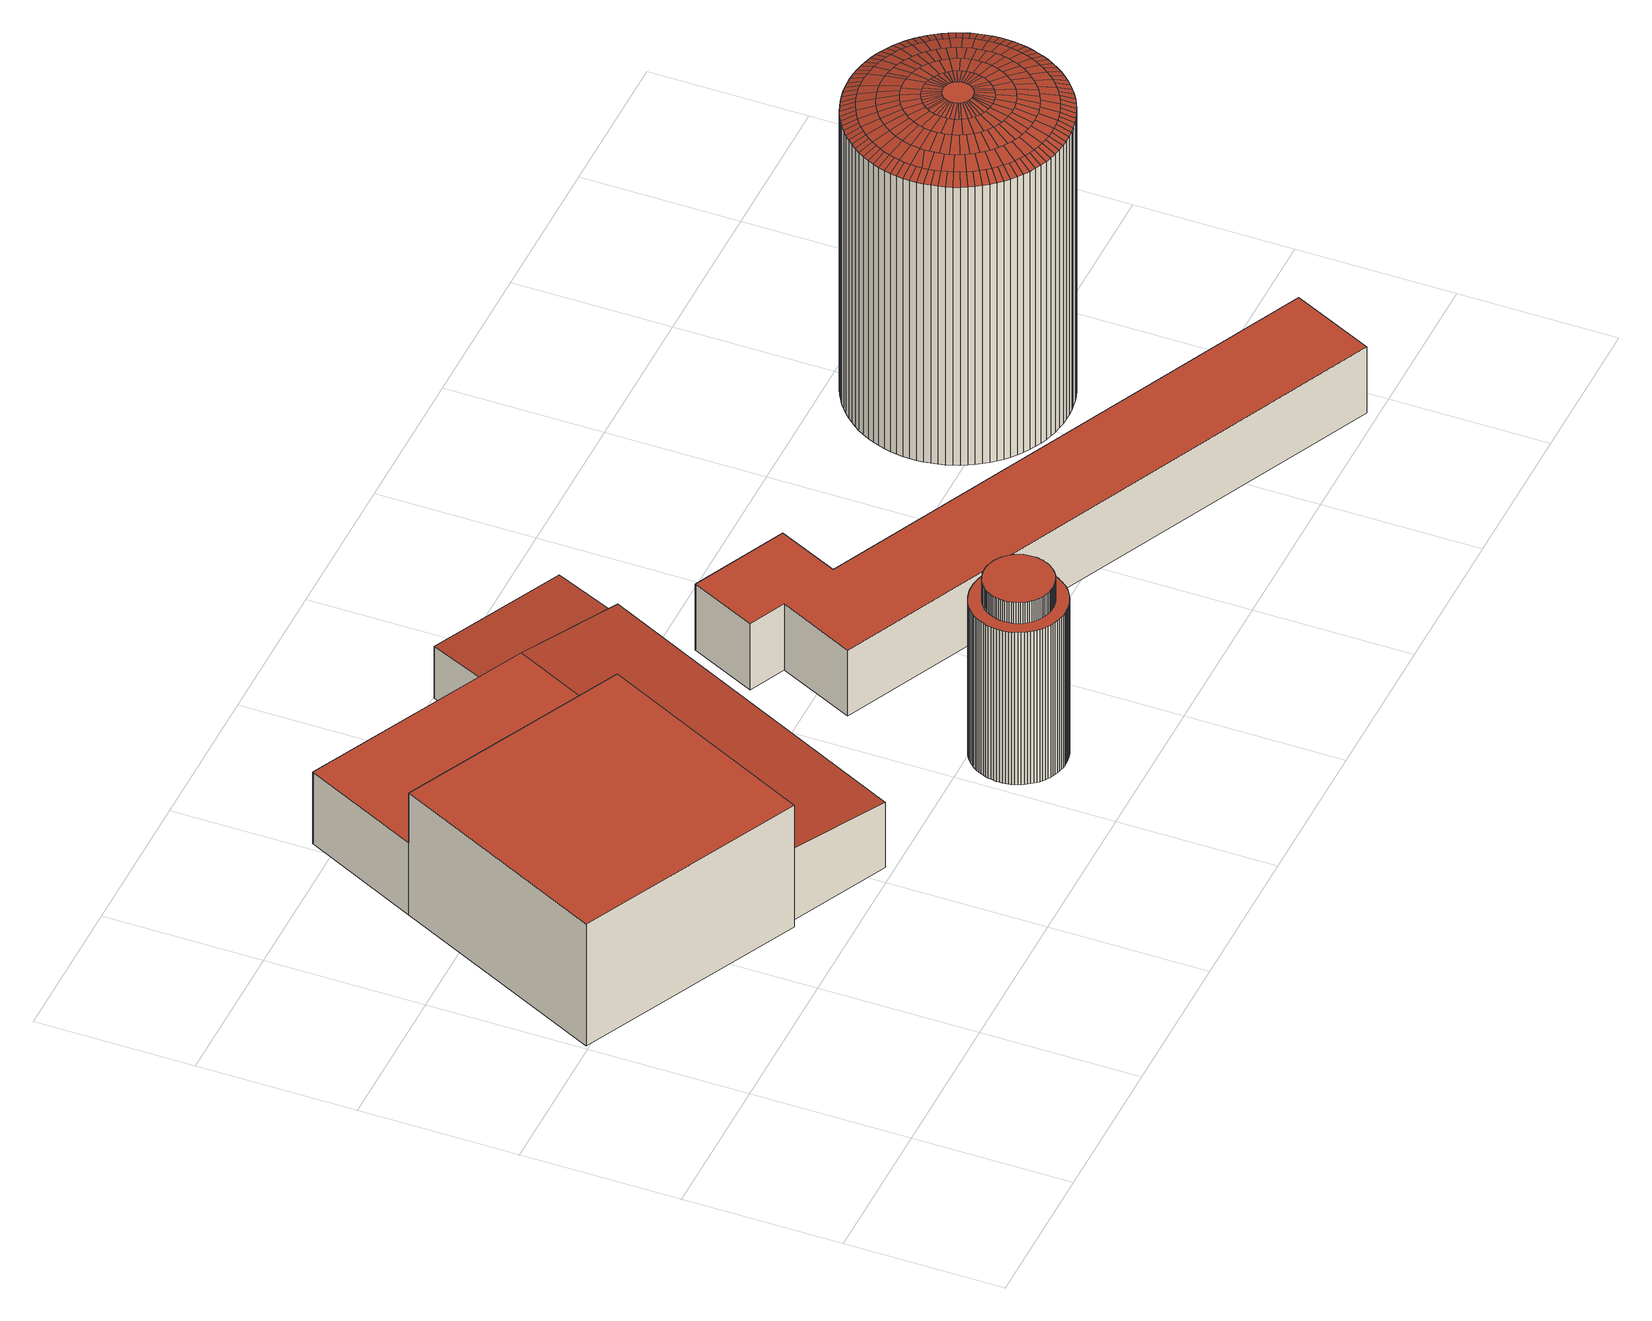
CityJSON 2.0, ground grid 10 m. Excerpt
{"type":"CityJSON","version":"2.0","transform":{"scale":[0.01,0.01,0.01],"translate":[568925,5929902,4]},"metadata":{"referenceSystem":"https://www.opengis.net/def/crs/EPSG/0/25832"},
"CityObjects":{
"building1":{"type":"Building","attributes":{"Grundfläche 2D":"540.139795","Grundhöhe NN":"4.853"},"geometry":[{"type":"Solid","lod":"3","boundaries":[[[[0,1,2,3]],[[4,5,6,7]],[[5,8,9,10,6]],[[0,4,11,12,1]],[[2,1,12,13]],[[5,3,2,13,14,8]],[[3,5,4,0]],[[7,6,15,16]],[[4,7,16,11]],[[9,8,14,17]],[[10,9,17,18]],[[6,10,18,15]],[[14,13,12,11,16,15,18,17]]]],"semantics":{"surfaces":[{"type":"RoofSurface"},{"type":"WallSurface"},{"type":"GroundSurface"}],"values":[[0,0,0,1,1,1,1,1,1,1,1,1,2]]}}]},
"building2":{"type":"Building","attributes":{"Grundfläche 2D":"26.500705","Grundhöhe NN":"4.878"},"geometry":[{"type":"Solid","lod":"3","boundaries":[[[[19,20,21,22,23,24,25,26,27,28,29,30,31,32,33,34,35,36,37,38,39,40,41,42,43,44,45,46,47,48,49,50,51,52,53,54,55,56,57,58,59,60,61,62,63,64,65,66,67,68,69,70,71,72,73,74,75,76,77,78,79,80,81,82,83,84,85,86,87,88,89,90,91,92,93,94,95,96,97,98,99,100,101,102,103,104,105,106,107,108,109,110,111,112,113,114,115,116,117,118]],[[119,120,121,122,123,124,125,126,127,128,129,130,131,132,133,134,135,136,137,138,139,140,141,142,143,144,145,146,147,148,149,150,151,152,153,154,155,156,157,158,159,160,161,162,163,164,165,166,167,168,169,170,171,172,173,174,175,176,177,178,179,180,181,182,183,184,185,186,187,188,189,190,191,192,193,194,195,196,197,198,199,200,201,202,203,204,205,206,207,208,209,210,211,212,213,214,215,216,217,218],[219,220,221,222,223,224,225,226,227,228,229,230,231,232,233,234,235,236,237,238,239,240,241,242,243,244,245,246,247,248,249,250,251,252,253,254,255,256,257,258,259,260,261,262,263,264,265,266,267,268,269,270,271,272,273,274,275,276,277,278,279,280,281,282,283,284,285,286,287,288,289,290,291,292,293,294,295,296,297,298,299,300,301,302,303,304,305,306,307,308,309,310,311,312,313,314,315,316,317,318,319]],[[312,311,24,23]],[[311,310,25,24]],[[310,309,26,25]],[[309,308,27,26]],[[219,319,116,115]],[[319,318,117,116]],[[318,317,118,117]],[[317,316,19,118]],[[316,315,20,19]],[[315,314,21,20]],[[314,313,22,21]],[[313,312,23,22]],[[308,307,28,27]],[[307,306,29,28]],[[30,29,306,305]],[[305,304,31,30]],[[304,303,32,31]],[[303,302,33,32]],[[34,33,302,301]],[[301,300,35,34]],[[300,299,36,35]],[[299,298,37,36]],[[298,297,38,37]],[[297,296,39,38]],[[296,295,40,39]],[[295,294,41,40]],[[294,293,42,41]],[[293,292,43,42]],[[292,291,44,43]],[[45,44,291,290]],[[290,289,46,45]],[[46,289,288]],[[47,46,288,287]],[[287,286,48,47]],[[286,285,49,48]],[[285,284,50,49]],[[284,283,51,50]],[[283,282,52,51]],[[282,281,53,52]],[[281,280,54,53]],[[280,279,55,54]],[[279,278,56,55]],[[278,277,57,56]],[[277,276,58,57]],[[276,275,59,58]],[[275,274,60,59]],[[274,273,61,60]],[[273,272,62,61]],[[272,271,63,62]],[[271,270,64,63]],[[65,64,270,269]],[[66,65,269,268]],[[268,267,67,66]],[[267,266,68,67]],[[266,265,69,68]],[[265,264,70,69]],[[264,263,71,70]],[[72,71,263,262]],[[262,261,73,72]],[[74,73,261,260]],[[75,74,260,259]],[[259,258,76,75]],[[77,76,258,257]],[[257,256,78,77]],[[256,255,79,78]],[[255,254,80,79]],[[254,253,81,80]],[[253,252,82,81]],[[252,251,83,82]],[[251,250,84,83]],[[250,249,85,84]],[[249,248,86,85]],[[248,247,87,86]],[[247,246,88,87]],[[246,245,89,88]],[[245,244,90,89]],[[244,243,91,90]],[[243,242,92,91]],[[242,241,93,92]],[[241,240,94,93]],[[240,239,95,94]],[[239,238,96,95]],[[238,237,97,96]],[[237,236,98,97]],[[236,235,99,98]],[[235,234,100,99]],[[234,233,101,100]],[[233,232,102,101]],[[232,231,103,102]],[[231,230,104,103]],[[230,229,105,104]],[[229,228,106,105]],[[228,227,107,106]],[[227,226,108,107]],[[226,225,109,108]],[[225,224,110,109]],[[224,223,111,110]],[[223,222,112,111]],[[222,221,113,112]],[[221,220,114,113]],[[115,114,220,219]],[[320,321,125,124]],[[321,322,126,125]],[[322,323,127,126]],[[323,324,128,127]],[[325,320,124,123]],[[326,327,217,216]],[[327,328,218,217]],[[328,329,119,218]],[[329,330,120,119]],[[330,331,121,120]],[[331,332,122,121]],[[332,325,123,122]],[[324,333,129,128]],[[333,334,130,129]],[[334,335,131,130]],[[335,336,132,131]],[[336,337,133,132]],[[337,338,134,133]],[[338,339,135,134]],[[339,340,136,135]],[[340,341,137,136]],[[341,342,138,137]],[[342,343,139,138]],[[343,344,140,139]],[[344,345,141,140]],[[345,346,142,141]],[[346,347,143,142]],[[347,348,144,143]],[[348,349,145,144]],[[349,350,146,145]],[[350,351,147,146]],[[351,352,148,147]],[[352,353,149,148]],[[353,354,150,149]],[[354,355,151,150]],[[355,356,152,151]],[[356,357,153,152]],[[357,358,154,153]],[[358,359,155,154]],[[359,360,156,155]],[[360,361,157,156]],[[361,362,158,157]],[[362,363,159,158]],[[363,364,160,159]],[[364,365,161,160]],[[365,366,162,161]],[[366,367,163,162]],[[367,368,164,163]],[[368,369,165,164]],[[369,370,166,165]],[[370,371,167,166]],[[371,372,168,167]],[[372,373,169,168]],[[373,374,170,169]],[[374,375,171,170]],[[375,376,172,171]],[[376,377,173,172]],[[377,378,174,173]],[[378,379,175,174]],[[379,380,176,175]],[[380,381,177,176]],[[381,382,178,177]],[[382,383,179,178]],[[383,384,180,179]],[[384,385,181,180]],[[385,386,182,181]],[[386,387,183,182]],[[387,388,184,183]],[[388,389,185,184]],[[389,390,186,185]],[[390,391,187,186]],[[391,392,188,187]],[[392,393,189,188]],[[393,394,190,189]],[[394,395,191,190]],[[395,396,192,191]],[[396,397,193,192]],[[397,398,194,193]],[[398,399,195,194]],[[399,400,196,195]],[[400,401,197,196]],[[401,402,198,197]],[[402,403,199,198]],[[403,404,200,199]],[[404,405,201,200]],[[405,406,202,201]],[[406,407,203,202]],[[407,408,204,203]],[[408,409,205,204]],[[409,410,206,205]],[[410,411,207,206]],[[411,412,208,207]],[[412,413,209,208]],[[413,414,210,209]],[[414,415,211,210]],[[415,416,212,211]],[[416,417,213,212]],[[417,418,214,213]],[[418,419,215,214]],[[419,326,216,215]],[[418,417,416,415,414,413,412,411,410,409,408,407,406,405,404,403,402,401,400,399,398,397,396,395,394,393,392,391,390,389,388,387,386,385,384,383,382,381,380,379,378,377,376,375,374,373,372,371,370,369,368,367,363,362,361,360,359,358,357,356,355,354,353,352,351,350,349,348,347,346,345,344,343,342,341,340,339,338,337,336,335,334,333,324,323,322,321,320,325,332,331,330,329,328,327,326,419]],[[367,366,365]],[[367,365,363]],[[365,364,363]]]],"semantics":{"surfaces":[{"type":"RoofSurface"},{"type":"WallSurface"},{"type":"GroundSurface"}],"values":[[0,0,1,1,1,1,1,1,1,1,1,1,1,1,1,1,1,1,1,1,1,1,1,1,1,1,1,1,1,1,1,1,1,1,1,1,1,1,1,1,1,1,1,1,1,1,1,1,1,1,1,1,1,1,1,1,1,1,1,1,1,1,1,1,1,1,1,1,1,1,1,1,1,1,1,1,1,1,1,1,1,1,1,1,1,1,1,1,1,1,1,1,1,1,1,1,1,1,1,1,1,1,1,1,1,1,1,1,1,1,1,1,1,1,1,1,1,1,1,1,1,1,1,1,1,1,1,1,1,1,1,1,1,1,1,1,1,1,1,1,1,1,1,1,1,1,1,1,1,1,1,1,1,1,1,1,1,1,1,1,1,1,1,1,1,1,1,1,1,1,1,1,1,1,1,1,1,1,1,1,1,1,1,1,1,1,1,1,1,1,1,1,1,1,1,1,1,1,1,1,1,1,1,2,2,2,2]]}}]},
"building3":{"type":"Building","attributes":{"Grundfläche 2D":"47.812140","Grundhöhe NN":"4.804"},"geometry":[{"type":"Solid","lod":"3","boundaries":[[[[420,421,422,423]],[[421,420,424,425]],[[422,421,425,426]],[[423,422,426,427]],[[420,423,427,424]],[[425,424,427,426]]]],"semantics":{"surfaces":[{"type":"RoofSurface"},{"type":"WallSurface"},{"type":"GroundSurface"}],"values":[[0,1,1,1,1,2]]}}]},
"building4":{"type":"Building","attributes":{"Grundfläche 2D":"259.294224","Grundhöhe NN":"4.784"},"geometry":[{"type":"Solid","lod":"3","boundaries":[[[[428,429,430,431,432,433,434,435]],[[436,437,434,433]],[[437,438,435,434]],[[438,439,428,435]],[[439,440,429,428]],[[440,441,430,429]],[[441,442,431,430]],[[442,443,432,431]],[[443,436,433,432]],[[436,443,442,441,440,439,438,437]]]],"semantics":{"surfaces":[{"type":"RoofSurface"},{"type":"WallSurface"},{"type":"GroundSurface"}],"values":[[0,1,1,1,1,1,1,1,1,2]]}}]},
"building5":{"type":"Building","attributes":{"Grundfläche 2D":"142.945236","Grundhöhe NN":"4.823"},"geometry":[{"type":"Solid","lod":"3","boundaries":[[[[444,445,446,447]],[[448,444,447,449]],[[445,450,451,446]],[[450,452,453,451]],[[452,454,455,453]],[[454,456,457,455]],[[456,458,459,457]],[[458,460,461,459]],[[460,462,463,461]],[[462,464,465,463]],[[464,466,467,465]],[[466,468,469,467]],[[468,470,471,469]],[[470,472,473,471]],[[472,474,475,473]],[[474,476,477,475]],[[476,478,479,477]],[[478,480,481,479]],[[480,482,483,481]],[[482,484,485,483]],[[484,486,487,485]],[[486,488,489,487]],[[488,490,491,489]],[[490,492,493,491]],[[492,494,495,493]],[[494,496,497,495]],[[496,498,499,497]],[[498,500,501,499]],[[500,502,503,501]],[[502,504,505,503]],[[504,506,507,505]],[[506,508,509,507]],[[508,510,511,509]],[[510,512,513,511]],[[512,514,515,513]],[[514,516,517,515]],[[516,518,519,517]],[[518,520,521,519]],[[520,522,523,521]],[[522,524,525,523]],[[524,526,527,525]],[[526,528,529,527]],[[528,530,531,529]],[[530,532,533,531]],[[532,534,535,533]],[[534,536,537,535]],[[536,538,539,537]],[[538,540,541,539]],[[540,542,543,541]],[[542,544,545,543]],[[544,546,547,545]],[[546,548,549,547]],[[548,550,551,549]],[[550,552,553,551]],[[552,554,555,553]],[[554,556,557,555]],[[556,558,559,557]],[[558,560,561,559]],[[560,562,563,561]],[[562,564,565,563]],[[564,566,567,565]],[[566,568,569,567]],[[568,570,571,569]],[[570,572,573,571]],[[572,574,575,573]],[[574,576,577,575]],[[576,578,579,577]],[[578,580,581,579]],[[580,582,583,581]],[[582,584,585,583]],[[584,586,587,585]],[[586,588,589,587]],[[588,590,591,589]],[[590,592,593,591]],[[592,594,595,593]],[[594,596,597,595]],[[596,598,599,597]],[[598,600,601,599]],[[600,602,603,601]],[[602,604,605,603]],[[604,606,607,605]],[[606,608,609,607]],[[608,610,611,609]],[[610,612,613,611]],[[612,614,615,613]],[[614,616,617,615]],[[616,618,619,617]],[[618,620,621,619]],[[620,622,623,621]],[[622,624,625,623]],[[624,626,627,625]],[[626,628,629,627]],[[628,630,631,629]],[[630,632,633,631]],[[632,634,635,633]],[[634,636,637,635]],[[636,638,639,637]],[[638,640,641,639]],[[640,642,643,641]],[[642,448,449,643]],[[644,645,646,647,648,649,650,651]],[[652,653,654,645,644,655]],[[656,657,658,653,652,659]],[[660,661,662,657,656,663]],[[664,665,666,661,660,667]],[[668,669,670,665,664,671]],[[672,673,674,669,668,675]],[[676,677,678,673,672,679]],[[680,681,677,676,682]],[[683,684,685,680,682,686,687]],[[688,689,690,684,683,691]],[[692,693,694,689,688,695]],[[696,697,698,693,692,699]],[[700,701,697,696,702,703]],[[704,705,706,700,703,707,708]],[[709,704,708,710,711]],[[712,709,711,713,714]],[[715,716,717,714,713,718,719]],[[720,721,722,716,715,723]],[[724,725,721,720,726,727]],[[728,729,730,724,727,731]],[[732,733,734,729,728,735]],[[736,737,738,739,733,732,740,741,742]],[[743,736,742,744,745]],[[746,747,748,743,745,749]],[[750,751,752,747,746,753]],[[754,755,756,751,750,757]],[[758,759,760,761,755,754,762,763]],[[764,765,766,759,758,767]],[[768,769,765,764,770]],[[771,772,773,768,770,774,775]],[[776,777,778,772,771,779]],[[780,781,782,783,784,777,776,785,786,787]],[[788,789,790,781,780,791]],[[792,793,789,788,794,795]],[[796,797,798,792,795,799]],[[800,801,802,797,796,803]],[[804,805,806,801,800,807]],[[808,809,810,805,804,811]],[[812,813,814,809,808,815]],[[816,817,818,813,812,819]],[[820,821,822,817,816,823]],[[824,825,826,821,820,827,828,829]],[[830,831,832,824,829,833]],[[834,835,836,831,830,837]],[[648,647,646,645,654,653,658,657,662,661,666,665,670,669,674,673,678,677,681,680,685,684,690,689,694,693,698,697,701,700,706,705,704,709,712,714,717,716,722,721,725,724,730,729,734,733,739,738,737,736,743,748,747,752,751,756,755,761,760,759,766,765,769,768,773,772,778,777,784,783,782,781,790,789,793,792,798,797,802,801,806,805,810,809,814,813,818,817,822,821,826,825,824,832,831,836,835,838,839,840]],[[841,839,838,835,834,842]],[[649,648,840,839,841,843]],[[844,845,655,644,651,650,649,843,846,847,848]],[[849,850,656,659,652,655,845,851]],[[852,853,667,660,663,656,850,854]],[[855,856,668,671,664,667,853,857]],[[858,859,679,672,675,668,856,860]],[[861,862,686,682,676,679,859,863]],[[864,865,691,683,687,686,862,866]],[[867,868,692,695,688,691,865,869]],[[870,871,702,696,699,692,868,872]],[[873,874,708,707,703,702,871,875]],[[876,877,713,711,710,708,874,878]],[[879,880,715,719,718,713,877,881]],[[882,883,726,720,723,715,880,884]],[[885,886,728,731,727,726,883,887]],[[888,889,740,732,735,728,886,890]],[[891,892,744,742,741,740,889,893]],[[894,895,746,749,745,744,892,896]],[[897,898,757,750,753,746,895,899]],[[900,901,763,762,754,757,898,902]],[[903,904,764,767,758,763,901,905]],[[906,907,775,774,770,764,904,908]],[[909,910,776,779,771,775,907,911]],[[912,913,787,786,785,776,910,914]],[[915,916,788,791,780,787,913,917]],[[918,919,799,795,794,788,916,920]],[[921,922,800,803,796,799,919,923]],[[924,925,811,804,807,800,922,926]],[[927,928,812,815,808,811,925,929]],[[930,931,823,816,819,812,928,932]],[[933,934,828,827,820,823,931,935]],[[936,937,830,833,829,828,934,938]],[[939,940,842,834,837,830,937,941]],[[942,846,843,841,842,940,943]],[[944,844,848,847,846,945,946,947]],[[948,851,845,844,944,949]],[[950,850,849,851,948,951]],[[952,852,854,850,950,953]],[[954,857,853,852,952,955]],[[956,856,855,857,954,957]],[[958,858,860,856,956,959]],[[960,863,859,858,958,961]],[[962,862,861,863,960,963]],[[964,864,866,862,962,965]],[[966,869,865,864,964,967]],[[968,868,867,869,966,969]],[[970,870,872,868,968,971]],[[972,875,871,870,970,973]],[[974,874,873,875,972,975]],[[976,876,878,874,974,977]],[[978,881,877,876,976,979]],[[980,880,879,881,978,981]],[[982,882,884,880,980,983]],[[984,887,883,882,982,985]],[[986,886,885,887,984,987]],[[988,888,890,886,986,989]],[[990,893,889,888,988,991]],[[992,892,891,893,990,993]],[[994,894,896,892,992,995]],[[996,899,895,894,994,997]],[[998,898,897,899,996,999]],[[1000,900,902,898,998,1001]],[[1002,905,901,900,1000,1003]],[[1004,904,903,905,1002,1005]],[[1006,906,908,904,1004,1007]],[[1008,911,907,906,1006,1009]],[[1010,910,909,911,1008,1011]],[[1012,912,914,910,1010,1013]],[[1014,917,913,912,1012,1015]],[[1016,916,915,917,1014,1017]],[[1018,918,920,916,1016,1019]],[[1020,923,919,918,1018,1021]],[[1022,922,921,923,1020,1023]],[[1024,924,926,922,1022,1025]],[[1026,929,925,924,1024,1027]],[[1028,928,927,929,1026,1029]],[[1030,930,932,928,1028,1031]],[[1032,935,931,930,1030,1033]],[[1034,934,933,935,1032,1035]],[[1036,936,938,934,1034,1037]],[[1038,941,937,936,1036,1039]],[[1040,940,939,941,1038,1041]],[[1042,942,943,940,1040,1043]],[[846,942,1042,945]],[[451,944,947,946,945,449,447,446]],[[455,948,949,944,451,453]],[[459,950,951,948,455,457]],[[463,952,953,950,459,461]],[[467,954,955,952,463,465]],[[471,956,957,954,467,469]],[[475,958,959,956,471,473]],[[479,960,961,958,475,477]],[[483,962,963,960,479,481]],[[487,964,965,962,483,485]],[[491,966,967,964,487,489]],[[495,968,969,966,491,493]],[[499,971,968,495,497]],[[973,970,971,499,501]],[[505,975,972,973,501,503]],[[509,977,974,975,505,507]],[[513,979,976,977,509,511]],[[517,981,978,979,513,515]],[[521,983,980,981,517,519]],[[525,985,982,983,521,523]],[[529,987,984,985,525,527]],[[533,989,986,987,529,531]],[[537,991,988,989,533,535]],[[541,993,990,991,537,539]],[[545,995,992,993,541,543]],[[549,997,994,995,545,547]],[[553,999,996,997,549,551]],[[557,1001,998,999,553,555]],[[561,1003,1000,1001,557,559]],[[565,1005,1002,1003,561,563]],[[569,1007,1004,1005,565,567]],[[573,1009,1006,1007,569,571]],[[577,1011,1008,1009,573,575]],[[581,1013,1010,1011,577,579]],[[585,1015,1012,1013,581,583]],[[589,1017,1014,1015,585,587]],[[593,1019,1016,1017,589,591]],[[597,1021,1018,1019,593,595]],[[601,1023,1020,1021,597,599]],[[605,1025,1022,1023,601,603]],[[609,1027,1024,1025,605,607]],[[613,1029,1026,1027,609,611]],[[617,1031,1028,1029,613,615]],[[621,1033,1030,1031,617,619]],[[625,1035,1032,1033,621,623]],[[629,1037,1034,1035,625,627]],[[633,1039,1036,1037,629,631]],[[637,1041,1038,1039,633,635]],[[641,1043,1040,1041,637,639]],[[449,945,1042,1043,641,643]],[[1044,1045,445,444]],[[1045,1046,450,445]],[[1046,1047,452,450]],[[1047,1048,454,452]],[[1048,1049,456,454]],[[1049,1050,458,456]],[[1050,1051,460,458]],[[1052,1044,444,448]],[[1053,1054,636,634]],[[1054,1055,638,636]],[[1055,1056,640,638]],[[1056,1057,642,640]],[[1057,1052,448,642]],[[1051,1058,462,460]],[[1058,1059,464,462]],[[1059,1060,466,464]],[[1060,1061,468,466]],[[1061,1062,470,468]],[[1062,1063,472,470]],[[1063,1064,474,472]],[[1064,1065,476,474]],[[1065,1066,478,476]],[[1066,1067,480,478]],[[1067,1068,482,480]],[[1068,1069,484,482]],[[1069,1070,486,484]],[[1070,1071,488,486]],[[1071,1072,490,488]],[[1072,1073,492,490]],[[1073,1074,494,492]],[[1074,1075,496,494]],[[1075,1076,498,496]],[[1076,1077,500,498]],[[1077,1078,502,500]],[[1078,1079,504,502]],[[1079,1080,506,504]],[[1080,1081,508,506]],[[1081,1082,510,508]],[[1082,1083,512,510]],[[1083,1084,514,512]],[[1084,1085,516,514]],[[1085,1086,518,516]],[[1086,1087,520,518]],[[1087,1088,522,520]],[[1088,1089,524,522]],[[1089,1090,526,524]],[[1090,1091,528,526]],[[1091,1092,530,528]],[[1092,1093,532,530]],[[1093,1094,534,532]],[[1094,1095,536,534]],[[1095,1096,538,536]],[[1096,1097,540,538]],[[1097,1098,542,540]],[[1098,1099,544,542]],[[1099,1100,546,544]],[[1100,1101,548,546]],[[1101,1102,550,548]],[[1102,1103,552,550]],[[1103,1104,554,552]],[[1104,1105,556,554]],[[1105,1106,558,556]],[[1106,1107,560,558]],[[1107,1108,562,560]],[[1108,1109,564,562]],[[1109,1110,566,564]],[[1110,1111,568,566]],[[1111,1112,570,568]],[[1112,1113,572,570]],[[1113,1114,574,572]],[[1114,1115,576,574]],[[1115,1116,578,576]],[[1116,1117,580,578]],[[1117,1118,582,580]],[[1118,1119,584,582]],[[1119,1120,586,584]],[[1120,1121,588,586]],[[1121,1122,590,588]],[[1122,1123,592,590]],[[1123,1124,594,592]],[[1124,1125,596,594]],[[1125,1126,598,596]],[[1126,1127,600,598]],[[1127,1128,602,600]],[[1128,1129,604,602]],[[1129,1130,606,604]],[[1130,1131,608,606]],[[1131,1132,610,608]],[[1132,1133,612,610]],[[1133,1134,614,612]],[[1134,1135,616,614]],[[1135,1136,618,616]],[[1136,1137,620,618]],[[1137,1138,622,620]],[[1138,1139,624,622]],[[1139,1140,626,624]],[[1140,1141,628,626]],[[1141,1142,630,628]],[[1142,1143,632,630]],[[1143,1053,634,632]],[[1140,1139,1138,1137,1136,1135,1134,1133,1132,1131,1130,1129,1128,1127,1126,1125,1124,1123,1122,1121,1120,1119,1118,1117,1116,1115,1114,1113,1112,1111,1110,1109,1108,1107,1106,1105,1104,1103,1102,1101,1100,1099,1098,1097,1096,1095,1094,1093,1092,1091,1090,1089,1088,1087,1086,1085,1084,1083,1082,1081,1080,1079,1078,1077,1076,1075,1074,1073,1072,1071,1070,1069,1068,1067,1066,1065,1064,1063,1062,1061,1060,1059,1058,1051,1050,1049,1048,1047,1046,1045,1044,1052,1057,1056,1055,1054,1053,1143,1142,1141]]]],"semantics":{"surfaces":[{"type":"RoofSurface"},{"type":"WallSurface"},{"type":"GroundSurface"}],"values":[[0,0,0,0,0,0,0,0,0,0,0,0,0,0,0,0,0,0,0,0,0,0,0,0,0,0,0,0,0,0,0,0,0,0,0,0,0,0,0,0,0,0,0,0,0,0,0,0,0,0,0,0,0,0,0,0,0,0,0,0,0,0,0,0,0,0,0,0,0,0,0,0,0,0,0,0,0,0,0,0,0,0,0,0,0,0,0,0,0,0,0,0,0,0,0,0,0,0,0,0,0,0,0,0,0,0,0,0,0,0,0,0,0,0,0,0,0,0,0,0,0,0,0,0,0,0,0,0,0,0,0,0,0,0,0,0,0,0,0,0,0,0,0,0,0,0,0,0,0,0,0,0,0,0,0,0,0,0,0,0,0,0,0,0,0,0,0,0,0,0,0,0,0,0,0,0,0,0,0,0,0,0,0,0,0,0,0,0,0,0,0,0,0,0,0,0,0,0,0,0,0,0,0,0,0,0,0,0,0,0,0,0,0,0,0,0,0,0,0,0,0,0,0,0,0,0,0,0,0,0,0,0,0,0,0,0,0,0,0,0,0,0,0,0,0,0,0,0,0,0,0,0,0,0,0,0,0,0,0,0,0,0,0,0,0,0,0,0,0,0,0,0,0,0,0,0,0,0,0,0,0,1,1,1,1,1,1,1,1,1,1,1,1,1,1,1,1,1,1,1,1,1,1,1,1,1,1,1,1,1,1,1,1,1,1,1,1,1,1,1,1,1,1,1,1,1,1,1,1,1,1,1,1,1,1,1,1,1,1,1,1,1,1,1,1,1,1,1,1,1,1,1,1,1,1,1,1,1,1,1,1,1,1,1,1,1,1,1,1,1,1,1,1,1,1,1,1,1,1,1,1,2]]}}]}
},
"vertices":[
[685,3389,997],[19,2016,997],[1438,1327,997],[2104,2700,997],[685,3389,622],[2104,2700,622],[2465,3446,622],[1046,4134,622],[1459,1371,622],[2117,1051,572],[3124,3126,572],[685,3389,85],[19,2016,85],[1438,1327,85],[1459,1371,85],[2465,3446,85],[1046,4134,85],[2117,1051,85],[3124,3126,85],
[3317,535,1384],[3330,534,1384],[3343,534,1384],[3356,534,1384],[3369,536,1384],[3382,538,1384],[3395,541,1384],[3408,544,1384],[3420,549,1384],[3433,554,1384],[3444,560,1384],[3456,567,1384],[3467,575,1384],[3477,583,1384],[3487,592,1384],[3496,601,1384],[3505,611,1384],[3513,621,1384],[3520,632,1384],[3527,644,1384],[3533,655,1384],[3538,668,1384],[3543,680,1384],[3546,693,1384],[3549,706,1384],[3551,719,1384],[3553,732,1384],[3553,745,1384],[3552,758,1384],[3551,772,1384],[3549,785,1384],[3546,798,1384],[3542,810,1384],[3538,823,1384],[3532,835,1384],[3526,847,1384],[3520,858,1384],[3512,869,1384],[3504,879,1384],[3495,889,1384],[3486,899,1384],[3476,907,1384],[3465,915,1384],[3454,923,1384],[3443,929,1384],[3431,936,1384],[3419,941,1384],[3406,945,1384],[3394,949,1384],[3381,952,1384],[3368,954,1384],[3355,955,1384],[3341,955,1384],[3328,955,1384],[3315,953,1384],[3302,951,1384],[3289,948,1384],[3276,945,1384],[3264,940,1384],[3252,935,1384],[3240,929,1384],[3229,922,1384],[3218,914,1384],[3207,906,1384],[3197,897,1384],[3188,888,1384],[3179,878,1384],[3171,868,1384],[3164,857,1384],[3157,845,1384],[3151,833,1384],[3146,821,1384],[3142,809,1384],[3138,796,1384],[3135,783,1384],[3133,770,1384],[3132,757,1384],[3131,744,1384],[3132,730,1384],[3133,717,1384],[3135,704,1384],[3138,691,1384],[3142,679,1384],[3147,666,1384],[3152,654,1384],[3158,642,1384],[3165,631,1384],[3172,620,1384],[3180,610,1384],[3189,600,1384],[3199,590,1384],[3208,582,1384],[3219,574,1384],[3230,566,1384],[3241,559,1384],[3253,554,1384],[3265,548,1384],[3278,544,1384],[3291,540,1384],[3304,537,1384],[3289,459,1228],[3307,456,1228],[3325,454,1228],[3343,454,1228],[3361,455,1228],[3380,456,1228],[3398,459,1228],[3416,463,1228],[3433,468,1228],[3450,475,1228],[3467,482,1228],[3483,491,1228],[3499,500,1228],[3514,510,1228],[3528,521,1228],[3542,533,1228],[3555,546,1228],[3567,560,1228],[3578,575,1228],[3588,590,1228],[3597,605,1228],[3606,622,1228],[3613,639,1228],[3619,656,1228],[3624,673,1228],[3628,691,1228],[3631,709,1228],[3632,727,1228],[3633,746,1228],[3632,764,1228],[3630,782,1228],[3627,800,1228],[3623,818,1228],[3618,835,1228],[3612,853,1228],[3605,869,1228],[3596,886,1228],[3587,901,1228],[3577,916,1228],[3565,931,1228],[3553,944,1228],[3540,957,1228],[3527,969,1228],[3512,980,1228],[3497,990,1228],[3481,1000,1228],[3465,1008,1228],[3448,1015,1228],[3431,1021,1228],[3413,1026,1228],[3395,1030,1228],[3378,1033,1228],[3359,1034,1228],[3341,1035,1228],[3323,1034,1228],[3305,1033,1228],[3287,1030,1228],[3269,1026,1228],[3251,1021,1228],[3234,1014,1228],[3218,1007,1228],[3201,999,1228],[3186,989,1228],[3170,979,1228],[3156,968,1228],[3143,955,1228],[3130,943,1228],[3118,929,1228],[3106,914,1228],[3096,899,1228],[3087,883,1228],[3079,867,1228],[3072,850,1228],[3066,833,1228],[3060,816,1228],[3057,798,1228],[3054,780,1228],[3052,762,1228],[3052,743,1228],[3052,725,1228],[3054,707,1228],[3057,689,1228],[3061,671,1228],[3066,654,1228],[3072,637,1228],[3080,620,1228],[3088,604,1228],[3097,588,1228],[3108,573,1228],[3119,558,1228],[3131,545,1228],[3144,532,1228],[3158,520,1228],[3172,509,1228],[3187,499,1228],[3203,489,1228],[3219,481,1228],[3236,474,1228],[3254,468,1228],[3271,463,1228],[3265,548,1228],[3253,554,1228],[3241,559,1228],[3230,566,1228],[3219,574,1228],[3208,582,1228],[3199,590,1228],[3189,600,1228],[3180,610,1228],[3172,620,1228],[3165,631,1228],[3158,642,1228],[3152,654,1228],[3147,666,1228],[3142,679,1228],[3138,691,1228],[3135,704,1228],[3133,717,1228],[3132,730,1228],[3131,744,1228],[3132,757,1228],[3133,770,1228],[3135,783,1228],[3138,796,1228],[3142,809,1228],[3146,821,1228],[3151,833,1228],[3157,845,1228],[3164,857,1228],[3171,868,1228],[3179,878,1228],[3188,888,1228],[3197,897,1228],[3207,906,1228],[3218,914,1228],[3229,922,1228],[3240,929,1228],[3252,935,1228],[3264,940,1228],[3276,945,1228],[3289,948,1228],[3302,951,1228],[3315,953,1228],[3328,955,1228],[3341,955,1228],[3355,955,1228],[3368,954,1228],[3381,952,1228],[3394,949,1228],[3406,945,1228],[3419,941,1228],[3431,936,1228],[3443,929,1228],[3454,923,1228],[3465,915,1228],[3476,907,1228],[3486,899,1228],[3495,889,1228],[3504,879,1228],[3512,869,1228],[3520,858,1228],[3526,847,1228],[3532,835,1228],[3538,823,1228],[3542,810,1228],[3546,798,1228],[3549,785,1228],[3551,772,1228],[3552,758,1228],[3553,746,1228],[3553,745,1228],[3553,732,1228],[3551,719,1228],[3549,706,1228],[3546,693,1228],[3543,680,1228],[3538,668,1228],[3533,655,1228],[3527,644,1228],[3520,632,1228],[3513,621,1228],[3505,611,1228],[3496,601,1228],[3487,592,1228],[3477,583,1228],[3467,575,1228],[3456,567,1228],[3444,560,1228],[3433,554,1228],[3420,549,1228],[3408,544,1228],[3395,541,1228],[3382,538,1228],[3369,536,1228],[3356,534,1228],[3343,534,1228],[3330,534,1228],[3317,535,1228],[3304,537,1228],[3291,540,1228],[3278,544,1228],[3380,456,88],[3398,459,88],[3416,463,88],[3433,468,88],[3450,475,88],[3361,455,88],[3236,474,88],[3254,468,88],[3271,463,88],[3289,459,88],[3307,456,88],[3325,454,88],[3343,454,88],[3467,482,88],[3483,491,88],[3499,500,88],[3514,510,88],[3528,521,88],[3542,533,88],[3555,546,88],[3567,560,88],[3578,575,88],[3588,590,88],[3597,605,88],[3606,622,88],[3613,639,88],[3619,656,88],[3624,673,88],[3628,691,88],[3631,709,88],[3632,727,88],[3633,746,88],[3632,764,88],[3630,782,88],[3627,800,88],[3623,818,88],[3618,835,88],[3612,853,88],[3605,869,88],[3596,886,88],[3587,901,88],[3577,916,88],[3565,931,88],[3553,944,88],[3540,957,88],[3527,969,88],[3512,980,88],[3497,990,88],[3481,1000,88],[3465,1008,88],[3448,1015,88],[3431,1021,88],[3413,1026,88],[3395,1030,88],[3378,1033,88],[3359,1034,88],[3341,1035,88],[3323,1034,88],[3305,1033,88],[3287,1030,88],[3269,1026,88],[3251,1021,88],[3234,1014,88],[3218,1007,88],[3201,999,88],[3186,989,88],[3170,979,88],[3156,968,88],[3143,955,88],[3130,943,88],[3118,929,88],[3106,914,88],[3096,899,88],[3087,883,88],[3079,867,88],[3072,850,88],[3066,833,88],[3060,816,88],[3057,798,88],[3054,780,88],[3052,762,88],[3052,743,88],[3052,725,88],[3054,707,88],[3057,689,88],[3061,671,88],[3066,654,88],[3072,637,88],[3080,620,88],[3088,604,88],[3097,588,88],[3108,573,88],[3119,558,88],[3131,545,88],[3144,532,88],[3158,520,88],[3172,509,88],[3187,499,88],[3203,489,88],[3219,481,88],
[2271,3540,491],[3124,3126,491],[3344,3580,466],[2491,3994,466],[2271,3540,80],[3124,3126,80],[3344,3580,80],[2491,3994,80],
[3455,2787,572],[3255,2365,572],[3490,2254,572],[3259,1765,572],[6846,71,572],[7093,595,572],[3876,2114,572],[4059,2502,572],[7093,595,78],[3876,2114,78],[4059,2502,78],[3455,2787,78],[3255,2365,78],[3490,2254,78],[3259,1765,78],[6846,71,78],
[6155,2970,2166],[6113,2970,2166],[6116,2880,2203],[6153,2881,2203],[6198,2968,2166],[6190,2879,2203],[6071,2967,2166],[6080,2878,2203],[6029,2961,2166],[6043,2873,2203],[5987,2953,2166],[6007,2866,2203],[5946,2942,2166],[5972,2856,2203],[5906,2929,2166],[5937,2845,2203],[5867,2913,2166],[5903,2831,2203],[5828,2894,2166],[5870,2815,2203],[5791,2874,2166],[5838,2797,2203],[5756,2851,2166],[5807,2777,2203],[5722,2826,2166],[5777,2755,2203],[5689,2798,2166],[5749,2732,2203],[5658,2769,2166],[5722,2706,2203],[5630,2738,2166],[5697,2679,2203],[5603,2705,2166],[5674,2651,2203],[5578,2671,2166],[5653,2621,2203],[5556,2635,2166],[5633,2589,2203],[5536,2597,2166],[5616,2557,2203],[5518,2559,2166],[5601,2524,2203],[5503,2519,2166],[5587,2489,2203],[5490,2479,2166],[5576,2454,2203],[5480,2438,2166],[5567,2419,2203],[5472,2396,2166],[5561,2383,2203],[5467,2354,2166],[5556,2346,2203],[5465,2312,2166],[5554,2309,2203],[5465,2269,2166],[5555,2273,2203],[5468,2227,2166],[5557,2236,2203],[5474,2185,2166],[5562,2200,2203],[5482,2143,2166],[5569,2163,2203],[5493,2102,2166],[5579,2128,2203],[5506,2062,2166],[5590,2093,2203],[5522,2023,2166],[5604,2059,2203],[5541,1985,2166],[5620,2026,2203],[5561,1948,2166],[5638,1994,2203],[5584,1912,2166],[5658,1963,2203],[5609,1878,2166],[5680,1933,2203],[5637,1846,2166],[5703,1905,2203],[5666,1815,2166],[5729,1879,2203],[5697,1786,2166],[5756,1854,2203],[5730,1759,2166],[5784,1830,2203],[5764,1735,2166],[5814,1809,2203],[5800,1712,2166],[5845,1790,2203],[5838,1692,2166],[5878,1772,2203],[5876,1674,2166],[5911,1757,2203],[5916,1659,2166],[5945,1744,2203],[5956,1646,2166],[5981,1733,2203],[5997,1636,2166],[6016,1724,2203],[6039,1628,2166],[6052,1717,2203],[6081,1623,2166],[6089,1713,2203],[6123,1621,2166],[6126,1711,2203],[6166,1621,2166],[6162,1711,2203],[6208,1624,2166],[6199,1714,2203],[6250,1630,2166],[6235,1718,2203],[6292,1638,2166],[6271,1726,2203],[6333,1649,2166],[6307,1735,2203],[6373,1662,2166],[6342,1747,2203],[6412,1678,2166],[6376,1761,2203],[6450,1697,2166],[6409,1776,2203],[6487,1717,2166],[6441,1794,2203],[6523,1741,2166],[6472,1814,2203],[6557,1766,2166],[6502,1836,2203],[6590,1793,2166],[6530,1860,2203],[6620,1822,2166],[6556,1885,2203],[6649,1853,2166],[6581,1912,2203],[6676,1886,2166],[6604,1941,2203],[6700,1921,2166],[6626,1971,2203],[6723,1957,2166],[6645,2002,2203],[6743,1994,2166],[6663,2034,2203],[6761,2033,2166],[6678,2067,2203],[6776,2072,2166],[6691,2102,2203],[6789,2112,2166],[6702,2137,2203],[6799,2154,2166],[6711,2172,2203],[6807,2195,2166],[6718,2209,2203],[6812,2237,2166],[6722,2245,2203],[6814,2280,2166],[6724,2282,2203],[6814,2322,2166],[6724,2318,2203],[6811,2364,2166],[6721,2355,2203],[6805,2406,2166],[6717,2392,2203],[6797,2448,2166],[6709,2428,2203],[6786,2489,2166],[6700,2463,2203],[6772,2529,2166],[6688,2498,2203],[6756,2568,2166],[6674,2532,2203],[6738,2607,2166],[6659,2565,2203],[6717,2644,2166],[6641,2597,2203],[6694,2679,2166],[6621,2628,2203],[6669,2713,2166],[6599,2658,2203],[6642,2746,2166],[6575,2686,2203],[6613,2776,2166],[6550,2712,2203],[6582,2805,2166],[6523,2738,2203],[6549,2832,2166],[6494,2761,2203],[6514,2857,2166],[6464,2782,2203],[6478,2879,2166],[6433,2801,2203],[6441,2899,2166],[6401,2819,2203],[6403,2917,2166],[6368,2834,2203],[6363,2932,2166],[6333,2848,2203],[6322,2945,2166],[6298,2859,2203],[6281,2955,2166],[6262,2868,2203],[6240,2963,2166],[6226,2874,2203],[6118,2505,2278],[6130,2388,2297],[6136,2389,2297],[6142,2389,2297],[6147,2388,2297],[6157,2506,2278],[6144,2507,2278],[6131,2507,2278],[6092,2501,2278],[6118,2386,2297],[6124,2388,2297],[6105,2504,2278],[6066,2494,2278],[6107,2383,2297],[6113,2385,2297],[6079,2498,2278],[6042,2483,2278],[6096,2378,2297],[6102,2381,2297],[6054,2489,2278],[6019,2469,2278],[6086,2372,2297],[6091,2375,2297],[6031,2476,2278],[5998,2453,2278],[6077,2365,2297],[6082,2369,2297],[6009,2461,2278],[5980,2434,2278],[6069,2357,2297],[6073,2361,2297],[5989,2444,2278],[5964,2413,2278],[6062,2347,2297],[6065,2352,2297],[5972,2424,2278],[6056,2337,2297],[6059,2342,2297],[5957,2402,2278],[5940,2366,2278],[6051,2326,2297],[6054,2332,2297],[5951,2390,2278],[5945,2378,2278],[5933,2340,2278],[6048,2315,2297],[6050,2321,2297],[5936,2353,2278],[5929,2314,2278],[6046,2304,2297],[6047,2309,2297],[5931,2327,2278],[5929,2287,2278],[6046,2292,2297],[6046,2298,2297],[5928,2301,2278],[6047,2280,2297],[6047,2286,2297],[5929,2274,2278],[5931,2261,2278],[6052,2263,2297],[6050,2269,2297],[6049,2275,2297],[5934,2248,2278],[5937,2235,2278],[6054,2258,2297],[5941,2223,2278],[5946,2210,2278],[6057,2253,2297],[5952,2198,2278],[6059,2248,2297],[5974,2165,2278],[6066,2238,2297],[6063,2243,2297],[5958,2187,2278],[5966,2176,2278],[5991,2145,2278],[6074,2229,2297],[6070,2233,2297],[5982,2155,2278],[6083,2222,2297],[6078,2225,2297],[6001,2136,2278],[6011,2128,2278],[6033,2113,2278],[6093,2215,2297],[6088,2218,2297],[6022,2120,2278],[6057,2101,2278],[6103,2210,2297],[6098,2212,2297],[6045,2107,2278],[6126,2204,2297],[6120,2205,2297],[6114,2206,2297],[6108,2208,2297],[6069,2096,2278],[6082,2092,2278],[6095,2089,2278],[6131,2203,2297],[6108,2087,2278],[6121,2085,2278],[6148,2085,2278],[6143,2203,2297],[6137,2203,2297],[6134,2085,2278],[6174,2087,2278],[6155,2204,2297],[6149,2203,2297],[6161,2086,2278],[6200,2093,2278],[6166,2206,2297],[6160,2205,2297],[6187,2090,2278],[6237,2108,2278],[6182,2213,2297],[6177,2210,2297],[6172,2208,2297],[6212,2098,2278],[6225,2103,2278],[6259,2122,2278],[6192,2219,2297],[6187,2216,2297],[6248,2115,2278],[6202,2226,2297],[6197,2222,2297],[6270,2130,2278],[6299,2157,2278],[6210,2235,2297],[6206,2230,2297],[6280,2138,2278],[6290,2148,2278],[6315,2178,2278],[6217,2244,2297],[6213,2239,2297],[6307,2168,2278],[6338,2226,2278],[6227,2265,2297],[6225,2259,2297],[6223,2254,2297],[6220,2249,2297],[6322,2190,2278],[6328,2201,2278],[6334,2213,2278],[6346,2251,2278],[6230,2276,2297],[6229,2270,2297],[6342,2238,2278],[6232,2288,2297],[6231,2282,2297],[6348,2264,2278],[6350,2277,2278],[6350,2304,2278],[6232,2299,2297],[6232,2293,2297],[6350,2291,2278],[6347,2330,2278],[6231,2311,2297],[6232,2305,2297],[6349,2317,2278],[6342,2356,2278],[6229,2322,2297],[6230,2317,2297],[6345,2343,2278],[6332,2381,2278],[6224,2333,2297],[6227,2328,2297],[6337,2369,2278],[6320,2404,2278],[6219,2344,2297],[6222,2338,2297],[6327,2393,2278],[6305,2426,2278],[6212,2353,2297],[6216,2349,2297],[6313,2416,2278],[6287,2446,2278],[6205,2362,2297],[6209,2358,2297],[6296,2436,2278],[6191,2373,2297],[6196,2370,2297],[6200,2366,2297],[6278,2455,2278],[6267,2463,2278],[6257,2471,2278],[6234,2484,2278],[6181,2379,2297],[6186,2376,2297],[6245,2478,2278],[6209,2495,2278],[6170,2383,2297],[6176,2381,2297],[6222,2490,2278],[6165,2385,2297],[6159,2387,2297],[6153,2388,2297],[6184,2502,2278],[6197,2499,2278],[6171,2504,2278],[6105,2627,2266],[6085,2624,2266],[6168,2628,2266],[6147,2629,2266],[6126,2629,2266],[6044,2615,2266],[6024,2608,2266],[6064,2620,2266],[5986,2591,2266],[5968,2581,2266],[6005,2600,2266],[5933,2557,2266],[5917,2544,2266],[5950,2570,2266],[5888,2514,2266],[5874,2498,2266],[5902,2529,2266],[5851,2463,2266],[5841,2445,2266],[5862,2481,2266],[5825,2406,2266],[5819,2386,2266],[5832,2426,2266],[5810,2345,2266],[5807,2324,2266],[5814,2366,2266],[5806,2283,2266],[5808,2262,2266],[5806,2304,2266],[5815,2220,2266],[5820,2200,2266],[5811,2241,2266],[5834,2161,2266],[5844,2142,2266],[5827,2180,2266],[5865,2106,2266],[5878,2089,2266],[5854,2124,2266],[5906,2058,2266],[5921,2044,2266],[5891,2073,2266],[5954,2018,2266],[5972,2008,2266],[5937,2031,2266],[6009,1989,2266],[6029,1981,2266],[5990,1997,2266],[6069,1970,2266],[6090,1966,2266],[6049,1975,2266],[6131,1962,2266],[6152,1963,2266],[6110,1964,2266],[6194,1967,2266],[6215,1971,2266],[6173,1964,2266],[6255,1983,2266],[6274,1991,2266],[6235,1976,2266],[6311,2010,2266],[6329,2021,2266],[6293,2000,2266],[6362,2047,2266],[6377,2062,2266],[6346,2034,2266],[6404,2093,2266],[6416,2110,2266],[6391,2077,2266],[6437,2147,2266],[6446,2166,2266],[6428,2128,2266],[6460,2205,2266],[6465,2225,2266],[6454,2185,2266],[6471,2267,2266],[6472,2288,2266],[6469,2246,2266],[6471,2330,2266],[6468,2350,2266],[6472,2309,2266],[6459,2391,2266],[6452,2411,2266],[6464,2371,2266],[6435,2449,2266],[6425,2467,2266],[6444,2430,2266],[6401,2502,2266],[6388,2518,2266],[6414,2485,2266],[6358,2547,2266],[6342,2561,2266],[6373,2533,2266],[6307,2584,2266],[6288,2594,2266],[6324,2573,2266],[6250,2610,2266],[6230,2616,2266],[6269,2603,2266],[6189,2625,2266],[6209,2621,2266],[6092,2761,2234],[6180,2761,2234],[6150,2763,2234],[6121,2763,2234],[6034,2751,2234],[6063,2757,2234],[5978,2734,2234],[6005,2743,2234],[5924,2711,2234],[5950,2723,2234],[5873,2680,2234],[5898,2696,2234],[5827,2644,2234],[5850,2663,2234],[5786,2602,2234],[5806,2624,2234],[5751,2555,2234],[5768,2579,2234],[5721,2505,2234],[5735,2530,2234],[5698,2451,2234],[5709,2478,2234],[5682,2394,2234],[5689,2423,2234],[5674,2336,2234],[5677,2365,2234],[5672,2277,2234],[5672,2307,2234],[5678,2219,2234],[5674,2248,2234],[5691,2162,2234],[5684,2190,2234],[5712,2107,2234],[5701,2134,2234],[5739,2054,2234],[5724,2080,2234],[5772,2006,2234],[5755,2030,2234],[5811,1962,2234],[5791,1984,2234],[5856,1924,2234],[5833,1942,2234],[5905,1891,2234],[5880,1907,2234],[5957,1865,2234],[5930,1877,2234],[6012,1846,2234],[5984,1854,2234],[6070,1833,2234],[6041,1839,2234],[6128,1828,2234],[6099,1830,2234],[6187,1830,2234],[6158,1829,2234],[6245,1840,2234],[6216,1834,2234],[6301,1857,2234],[6273,1848,2234],[6355,1881,2234],[6328,1868,2234],[6405,1911,2234],[6380,1895,2234],[6451,1947,2234],[6429,1928,2234],[6492,1989,2234],[6472,1968,2234],[6528,2036,2234],[6511,2012,2234],[6557,2087,2234],[6544,2061,2234],[6580,2141,2234],[6570,2113,2234],[6596,2197,2234],[6589,2169,2234],[6605,2255,2234],[6602,2226,2234],[6606,2314,2234],[6607,2285,2234],[6601,2372,2234],[6604,2343,2234],[6587,2429,2234],[6595,2401,2234],[6567,2485,2234],[6578,2457,2234],[6540,2537,2234],[6554,2511,2234],[6506,2585,2234],[6524,2561,2234],[6467,2629,2234],[6488,2608,2234],[6423,2667,2234],[6446,2649,2234],[6374,2700,2234],[6399,2684,2234],[6322,2726,2234],[6348,2714,2234],[6266,2746,2234],[6294,2737,2234],[6209,2758,2234],[6238,2753,2234],[6155,2970,82],[6113,2970,82],[6071,2967,82],[6029,2961,82],[5987,2953,82],[5946,2942,82],[5906,2929,82],[5867,2913,82],[6198,2968,82],[6403,2917,82],[6363,2932,82],[6322,2945,82],[6281,2955,82],[6240,2963,82],[5828,2894,82],[5791,2874,82],[5756,2851,82],[5722,2826,82],[5689,2798,82],[5658,2769,82],[5630,2738,82],[5603,2705,82],[5578,2671,82],[5556,2635,82],[5536,2597,82],[5518,2559,82],[5503,2519,82],[5490,2479,82],[5480,2438,82],[5472,2396,82],[5467,2354,82],[5465,2312,82],[5465,2269,82],[5468,2227,82],[5474,2185,82],[5482,2143,82],[5493,2102,82],[5506,2062,82],[5522,2023,82],[5541,1985,82],[5561,1948,82],[5584,1912,82],[5609,1878,82],[5637,1846,82],[5666,1815,82],[5697,1786,82],[5730,1759,82],[5764,1735,82],[5800,1712,82],[5838,1692,82],[5876,1674,82],[5916,1659,82],[5956,1646,82],[5997,1636,82],[6039,1628,82],[6081,1623,82],[6123,1621,82],[6166,1621,82],[6208,1624,82],[6250,1630,82],[6292,1638,82],[6333,1649,82],[6373,1662,82],[6412,1678,82],[6450,1697,82],[6487,1717,82],[6523,1741,82],[6557,1766,82],[6590,1793,82],[6620,1822,82],[6649,1853,82],[6676,1886,82],[6700,1921,82],[6723,1957,82],[6743,1994,82],[6761,2033,82],[6776,2072,82],[6789,2112,82],[6799,2154,82],[6807,2195,82],[6812,2237,82],[6814,2280,82],[6814,2322,82],[6811,2364,82],[6805,2406,82],[6797,2448,82],[6786,2489,82],[6772,2529,82],[6756,2568,82],[6738,2607,82],[6717,2644,82],[6694,2679,82],[6669,2713,82],[6642,2746,82],[6613,2776,82],[6582,2805,82],[6549,2832,82],[6514,2857,82],[6478,2879,82],[6441,2899,82]
]}
